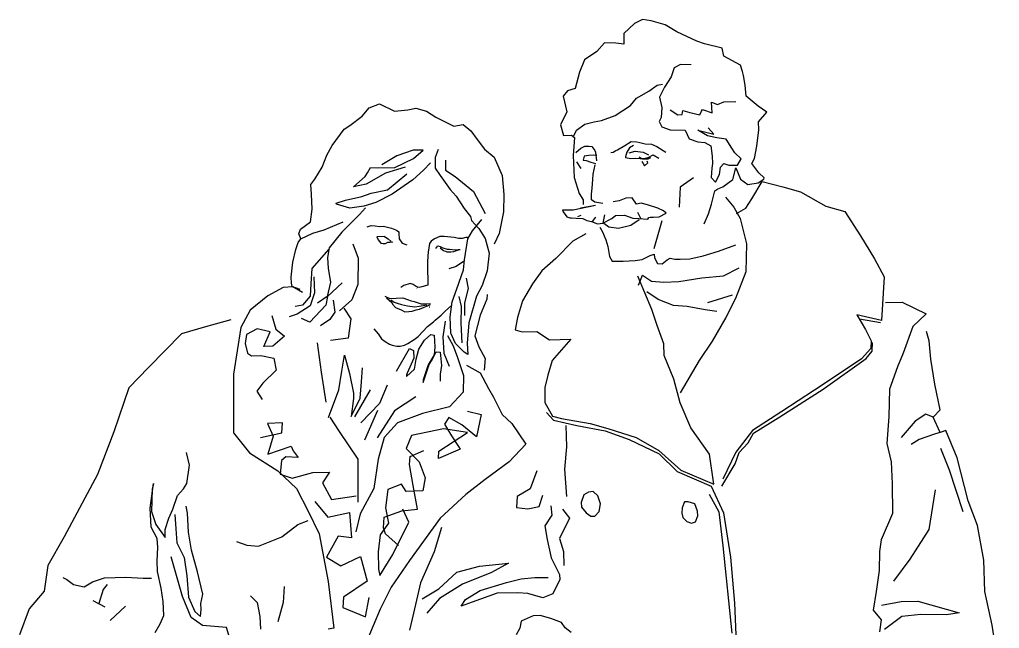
# Model space of a CAD drawing. Extents: x -0.54 to 0.51, y -0.03 to 1.8.
# Drawn here: x -0.543 to 0.502, y 1.148 to 1.797 of the extents above; entities that cross this region are included whole.
import ezdxf

# ---------------------------------------------------------------- set-up
doc = ezdxf.new("R2010")
doc.units = 0
doc.header["$MEASUREMENT"] = 0
doc.layers.get('0').update_dxf_attribs({"linetype": 'CONTINUOUS'})

msp = doc.modelspace()

# ---------------------------------------------------------------- linework, layer by layer
for p, q in [((0.1132, 1.7929), (0.1018, 1.7824)), ((0.1216, 1.7971), (0.1132, 1.7929)), ((0.1309, 1.7958), (0.1216, 1.7971)), ((0.146, 1.7916), (0.1309, 1.7958)), ((0.1582, 1.784), (0.146, 1.7916)), ((0.1018, 1.7824), (0.1019, 1.7708)), ((0.1798, 1.774), (0.1582, 1.784)), ((0.0813, 1.7722), (0.0731, 1.7631)), ((0.0932, 1.7721), (0.0813, 1.7722)), ((0.1019, 1.7708), (0.0932, 1.7721)), ((0.1878, 1.7714), (0.1798, 1.774)), ((0.2068, 1.7667), (0.1878, 1.7714)), ((0.2085, 1.7581), (0.2068, 1.7667)), ((0.0731, 1.7631), (0.0599, 1.7543)), ((0.2263, 1.7486), (0.2085, 1.7581)), ((0.0599, 1.7543), (0.0544, 1.7411)), ((0.1557, 1.7455), (0.1525, 1.7362)), ((0.1624, 1.7491), (0.1557, 1.7455)), ((0.1736, 1.7489), (0.1624, 1.7491)), ((0.2284, 1.7418), (0.2263, 1.7486)), ((0.0544, 1.7411), (0.0498, 1.7236)), ((0.1525, 1.7362), (0.1451, 1.7252)), ((0.2294, 1.7376), (0.2284, 1.7418)), ((0.2311, 1.7271), (0.2294, 1.7376)), ((0.1285, 1.7206), (0.1375, 1.7273)), ((0.1375, 1.7273), (0.143, 1.7283)), ((0.1451, 1.7252), (0.14, 1.7145)), ((0.2322, 1.7154), (0.2311, 1.7271)), ((0.0418, 1.7212), (0.0371, 1.7155)), ((0.0371, 1.7155), (0.0411, 1.6989)), ((0.0498, 1.7236), (0.0418, 1.7212)), ((0.1152, 1.7132), (0.1285, 1.7206)), ((0.14, 1.7145), (0.1425, 1.7035)), ((0.2452, 1.7049), (0.2322, 1.7154)), ((-0.1698, 1.7031), (-0.1586, 1.7074)), ((-0.1586, 1.7074), (-0.1429, 1.6995)), ((0.0927, 1.6948), (0.1089, 1.7055)), ((0.1089, 1.7055), (0.1152, 1.7132)), ((0.1425, 1.7035), (0.1418, 1.6928)), ((0.1954, 1.7092), (0.2017, 1.7065)), ((0.196, 1.6975), (0.1954, 1.7092)), ((0.2017, 1.7065), (0.2085, 1.7093)), ((0.2085, 1.7093), (0.2214, 1.7099)), ((0.2542, 1.6985), (0.2452, 1.7049)), ((-0.1904, 1.6842), (-0.1773, 1.694)), ((-0.1773, 1.694), (-0.1698, 1.7031)), ((-0.1429, 1.6995), (-0.1286, 1.7009)), ((-0.1286, 1.7009), (-0.12, 1.7026)), ((-0.12, 1.7026), (-0.1087, 1.6994)), ((-0.1087, 1.6994), (-0.0985, 1.6931)), ((-0.0985, 1.6931), (-0.0794, 1.6836)), ((0.0411, 1.6989), (0.0344, 1.6849)), ((0.0781, 1.6896), (0.0927, 1.6948)), ((0.1418, 1.6928), (0.1395, 1.6885)), ((0.1513, 1.7007), (0.1595, 1.6957)), ((0.1595, 1.6957), (0.1639, 1.6959)), ((0.1639, 1.6959), (0.1649, 1.7002)), ((0.1649, 1.7002), (0.1724, 1.6981)), ((0.1724, 1.6981), (0.183, 1.6956)), ((0.183, 1.6956), (0.1848, 1.6994)), ((0.1848, 1.6994), (0.1859, 1.7012)), ((0.1859, 1.7012), (0.196, 1.6975)), ((0.2455, 1.6882), (0.2542, 1.6985)), ((-0.1964, 1.6802), (-0.1904, 1.6842)), ((-0.0794, 1.6836), (-0.0696, 1.6853)), ((-0.0696, 1.6853), (-0.0613, 1.6783)), ((0.0344, 1.6849), (0.0375, 1.6734)), ((0.0513, 1.6791), (0.0604, 1.6857)), ((0.0604, 1.6857), (0.0702, 1.688)), ((0.0702, 1.688), (0.0781, 1.6896)), ((0.1395, 1.6885), (0.1423, 1.6829)), ((0.1423, 1.6829), (0.1511, 1.6797)), ((0.2459, 1.6795), (0.2455, 1.6882)), ((-0.2091, 1.6627), (-0.1964, 1.6802)), ((-0.0613, 1.6783), (-0.0547, 1.6693)), ((0.0375, 1.6734), (0.0461, 1.6738)), ((0.0461, 1.6738), (0.0493, 1.6713)), ((0.0486, 1.6733), (0.0513, 1.6791)), ((0.1511, 1.6797), (0.1672, 1.6793)), ((0.1672, 1.6793), (0.1714, 1.6701)), ((0.1808, 1.6792), (0.1978, 1.6751)), ((0.191, 1.673), (0.1808, 1.6792)), ((0.2011, 1.6711), (0.191, 1.673)), ((0.1978, 1.6751), (0.1918, 1.6817)), ((0.2436, 1.6621), (0.2459, 1.6795)), ((-0.2148, 1.6525), (-0.2091, 1.6627)), ((-0.0547, 1.6693), (-0.0467, 1.6591)), ((0.0493, 1.6713), (0.0478, 1.6522)), ((0.056, 1.66), (0.0603, 1.662)), ((0.0603, 1.662), (0.0646, 1.6622)), ((0.0646, 1.6622), (0.0678, 1.6618)), ((0.0678, 1.6618), (0.071, 1.6576)), ((0.0952, 1.6583), (0.1029, 1.6629)), ((0.1029, 1.6629), (0.1096, 1.667)), ((0.1123, 1.6629), (0.108, 1.6602)), ((0.1096, 1.667), (0.1158, 1.6667)), ((0.1158, 1.6667), (0.1189, 1.6662)), ((0.1189, 1.6662), (0.1246, 1.6647)), ((0.1246, 1.6647), (0.1313, 1.6643)), ((0.1313, 1.6643), (0.1371, 1.6616)), ((0.1371, 1.6616), (0.1466, 1.6559)), ((0.1714, 1.6701), (0.1807, 1.6668)), ((0.1807, 1.6668), (0.1882, 1.666)), ((0.1882, 1.666), (0.1946, 1.6626)), ((0.1946, 1.6626), (0.1959, 1.6515)), ((0.211, 1.6696), (0.2011, 1.6711)), ((0.2172, 1.66), (0.211, 1.6696)), ((0.2413, 1.6489), (0.2436, 1.6621)), ((-0.2198, 1.6399), (-0.2148, 1.6525)), ((-0.1404, 1.6518), (-0.1561, 1.6424)), ((-0.1227, 1.6577), (-0.1404, 1.6518)), ((-0.1123, 1.6577), (-0.1227, 1.6577)), ((-0.1223, 1.6491), (-0.1123, 1.6577)), ((-0.0962, 1.6585), (-0.0995, 1.6502)), ((-0.0467, 1.6591), (-0.0364, 1.6504)), ((0.0478, 1.6522), (0.0489, 1.6287)), ((0.0508, 1.6553), (0.056, 1.66)), ((0.0596, 1.6515), (0.0586, 1.6471)), ((0.0646, 1.6523), (0.0596, 1.6515)), ((0.0695, 1.6526), (0.0646, 1.6523)), ((0.0732, 1.6522), (0.0695, 1.6526)), ((0.071, 1.6576), (0.0718, 1.6559)), ((0.0718, 1.6559), (0.0728, 1.6465)), ((0.0879, 1.6554), (0.0904, 1.6556)), ((0.0904, 1.6556), (0.0933, 1.6575)), ((0.0933, 1.6575), (0.0952, 1.6583)), ((0.1052, 1.6556), (0.1036, 1.6506)), ((0.108, 1.6602), (0.1052, 1.6556)), ((0.1077, 1.6552), (0.1139, 1.6567)), ((0.1139, 1.6567), (0.1226, 1.6559)), ((0.1226, 1.6559), (0.1282, 1.653)), ((0.1278, 1.65), (0.1332, 1.6528)), ((0.1332, 1.6528), (0.139, 1.6493)), ((0.1959, 1.6515), (0.1963, 1.6436)), ((0.2204, 1.6552), (0.2172, 1.66)), ((0.2269, 1.6488), (0.2204, 1.6552)), ((-0.1423, 1.6394), (-0.1223, 1.6491)), ((-0.1042, 1.6445), (-0.1117, 1.6367)), ((-0.0995, 1.6502), (-0.0994, 1.6385)), ((-0.0882, 1.6471), (-0.0882, 1.6366)), ((-0.0364, 1.6504), (-0.0279, 1.631)), ((0.0513, 1.6454), (0.0559, 1.6382)), ((0.0586, 1.6471), (0.0617, 1.6467)), ((0.0617, 1.6467), (0.0667, 1.645)), ((0.0667, 1.645), (0.0717, 1.6435)), ((0.0693, 1.6322), (0.0713, 1.6422)), ((0.1036, 1.6506), (0.1036, 1.65)), ((0.1036, 1.65), (0.1093, 1.6491)), ((0.1093, 1.6491), (0.1142, 1.6493)), ((0.1142, 1.6493), (0.1192, 1.6489)), ((0.1179, 1.6508), (0.1217, 1.6485)), ((0.1192, 1.6489), (0.1229, 1.6491)), ((0.1211, 1.646), (0.1238, 1.6411)), ((0.1217, 1.6485), (0.1279, 1.6488)), ((0.1229, 1.6491), (0.1278, 1.65)), ((0.1238, 1.6411), (0.1274, 1.6443)), ((0.1274, 1.6443), (0.1268, 1.6463)), ((0.1279, 1.6488), (0.1308, 1.6502)), ((0.1963, 1.6436), (0.1958, 1.6386)), ((0.2051, 1.6396), (0.2086, 1.6435)), ((0.2086, 1.6435), (0.2137, 1.642)), ((0.2137, 1.642), (0.2231, 1.6417)), ((0.2231, 1.6417), (0.2269, 1.6488)), ((0.2383, 1.6438), (0.2413, 1.6489)), ((0.2458, 1.6337), (0.2383, 1.6438)), ((-0.2278, 1.6271), (-0.2198, 1.6399)), ((-0.174, 1.6298), (-0.1717, 1.6336)), ((-0.1524, 1.6334), (-0.1731, 1.6217)), ((-0.1717, 1.6336), (-0.1683, 1.6393)), ((-0.1683, 1.6393), (-0.1609, 1.6391)), ((-0.1609, 1.6391), (-0.1423, 1.6394)), ((-0.1312, 1.6399), (-0.1524, 1.6334)), ((-0.1503, 1.6154), (-0.1296, 1.6326)), ((-0.1117, 1.6367), (-0.1231, 1.6262)), ((-0.0994, 1.6385), (-0.0941, 1.6307)), ((-0.0941, 1.6307), (-0.0834, 1.6158)), ((-0.0882, 1.6366), (-0.0779, 1.6297)), ((-0.0279, 1.631), (-0.0262, 1.6106)), ((0.0689, 1.6265), (0.0693, 1.6322)), ((0.1958, 1.6386), (0.1951, 1.6287)), ((0.1997, 1.6239), (0.2037, 1.6321)), ((0.2037, 1.6321), (0.2051, 1.6396)), ((0.2182, 1.6266), (0.2212, 1.6392)), ((0.2212, 1.6392), (0.2263, 1.627)), ((0.2515, 1.6283), (0.2458, 1.6337)), ((-0.2318, 1.6212), (-0.2278, 1.6271)), ((-0.2312, 1.6108), (-0.2318, 1.6212)), ((-0.1865, 1.6186), (-0.174, 1.6298)), ((-0.1731, 1.6217), (-0.1865, 1.6186)), ((-0.1231, 1.6262), (-0.1451, 1.6108)), ((-0.0779, 1.6297), (-0.0586, 1.6139)), ((0.0489, 1.6287), (0.0542, 1.6116)), ((0.0681, 1.6173), (0.0689, 1.6265)), ((0.176, 1.6282), (0.1621, 1.6183)), ((0.1951, 1.6287), (0.1997, 1.6239)), ((0.2074, 1.6187), (0.2182, 1.6266)), ((0.2263, 1.627), (0.234, 1.6212)), ((0.234, 1.6212), (0.2451, 1.623)), ((0.2385, 1.6061), (0.2492, 1.6245)), ((0.2451, 1.623), (0.251, 1.6271)), ((0.2492, 1.6245), (0.2713, 1.6189)), ((0.251, 1.6271), (0.2515, 1.6283)), ((-0.2304, 1.5948), (-0.2312, 1.6108)), ((-0.1774, 1.6086), (-0.1676, 1.6121)), ((-0.1676, 1.6121), (-0.1503, 1.6154)), ((-0.1451, 1.6108), (-0.1627, 1.6019)), ((-0.0834, 1.6158), (-0.0769, 1.6087)), ((-0.0586, 1.6139), (-0.0462, 1.5905)), ((-0.0262, 1.6106), (-0.0265, 1.592)), ((0.0542, 1.6116), (0.0583, 1.6049)), ((0.0672, 1.611), (0.0681, 1.6173)), ((0.0674, 1.6073), (0.0672, 1.611)), ((0.1621, 1.6183), (0.1607, 1.5972)), ((0.1953, 1.6002), (0.1979, 1.6102)), ((0.1979, 1.6102), (0.199, 1.6145)), ((0.199, 1.6145), (0.202, 1.6166)), ((0.202, 1.6166), (0.2074, 1.6187)), ((0.2713, 1.6189), (0.2901, 1.6136)), ((0.2901, 1.6136), (0.3174, 1.5982)), ((-0.2048, 1.6015), (-0.195, 1.6045)), ((-0.2047, 1.6003), (-0.2048, 1.6015)), ((-0.1903, 1.5961), (-0.2047, 1.6003)), ((-0.195, 1.6045), (-0.1774, 1.6086)), ((-0.1627, 1.6019), (-0.1756, 1.5981)), ((-0.0769, 1.6087), (-0.0683, 1.5955)), ((0.0715, 1.5989), (0.0477, 1.594)), ((0.0715, 1.5989), (0.0555, 1.5961)), ((0.0583, 1.6049), (0.0585, 1.6)), ((0.0675, 1.6049), (0.0674, 1.6073)), ((0.0708, 1.6026), (0.0675, 1.6049)), ((0.0795, 1.6011), (0.0708, 1.6026)), ((0.0967, 1.6039), (0.0906, 1.6028)), ((0.104, 1.6067), (0.0967, 1.6039)), ((0.1107, 1.6071), (0.104, 1.6067)), ((0.1155, 1.6004), (0.1107, 1.6071)), ((0.1204, 1.6013), (0.1155, 1.6004)), ((0.1272, 1.5997), (0.1204, 1.6013)), ((0.138, 1.596), (0.1272, 1.5997)), ((0.1921, 1.5901), (0.1953, 1.6002)), ((0.2104, 1.6077), (0.2191, 1.597)), ((0.2321, 1.5959), (0.2385, 1.6061)), ((-0.2322, 1.5816), (-0.2304, 1.5948)), ((-0.1801, 1.5892), (-0.199, 1.5703)), ((-0.1756, 1.5981), (-0.1903, 1.5961)), ((-0.1736, 1.5964), (-0.1801, 1.5892)), ((-0.0683, 1.5955), (-0.0616, 1.5872)), ((-0.0265, 1.592), (-0.031, 1.5689)), ((0.0477, 1.594), (0.0365, 1.5939)), ((0.0365, 1.5939), (0.0372, 1.5922)), ((0.0372, 1.5922), (0.0412, 1.5867)), ((0.0814, 1.5888), (0.0794, 1.58)), ((0.0931, 1.5881), (0.1024, 1.5886)), ((0.1024, 1.5886), (0.1113, 1.5853)), ((0.1164, 1.5918), (0.12, 1.5845)), ((0.1443, 1.5932), (0.138, 1.596)), ((0.1397, 1.5868), (0.1469, 1.5908)), ((0.1469, 1.5908), (0.1443, 1.5932)), ((0.1876, 1.5793), (0.1921, 1.5901)), ((0.2191, 1.597), (0.2259, 1.5849)), ((0.2219, 1.5904), (0.2321, 1.5959)), ((0.3174, 1.5982), (0.3375, 1.5925)), ((0.3375, 1.5925), (0.3544, 1.5667)), ((-0.243, 1.5736), (-0.2322, 1.5816)), ((-0.2177, 1.5731), (-0.1976, 1.5816)), ((-0.0616, 1.5872), (-0.0607, 1.5828)), ((-0.0607, 1.5828), (-0.0529, 1.5745)), ((-0.0596, 1.5717), (-0.0496, 1.5841)), ((0.0412, 1.5867), (0.0444, 1.5857)), ((0.0444, 1.5857), (0.0462, 1.5857)), ((0.0462, 1.5857), (0.0511, 1.5855)), ((0.0511, 1.5855), (0.058, 1.5851)), ((0.0559, 1.5882), (0.0523, 1.5868)), ((0.058, 1.5851), (0.0624, 1.5829)), ((0.0624, 1.5829), (0.0674, 1.5819)), ((0.0674, 1.5819), (0.0737, 1.5792)), ((0.0716, 1.5865), (0.0681, 1.5819)), ((0.0737, 1.5792), (0.0794, 1.58)), ((0.0794, 1.58), (0.089, 1.5849)), ((0.0806, 1.5801), (0.0857, 1.5761)), ((0.089, 1.5849), (0.0931, 1.5881)), ((0.1092, 1.5778), (0.1181, 1.5839)), ((0.1113, 1.5853), (0.118, 1.5851)), ((0.118, 1.5851), (0.1274, 1.5844)), ((0.1274, 1.5844), (0.1286, 1.5862)), ((0.1286, 1.5862), (0.1298, 1.5863)), ((0.1298, 1.5863), (0.1335, 1.5864)), ((0.1335, 1.5864), (0.1397, 1.5868)), ((0.1424, 1.5826), (0.134, 1.5525)), ((0.2259, 1.5849), (0.2328, 1.558)), ((-0.2447, 1.5686), (-0.243, 1.5736)), ((-0.2424, 1.5625), (-0.2447, 1.5686)), ((-0.2425, 1.5632), (-0.2299, 1.5693)), ((-0.2299, 1.5693), (-0.2177, 1.5731)), ((-0.199, 1.5703), (-0.2123, 1.5536)), ((-0.172, 1.576), (-0.1676, 1.5774)), ((-0.1676, 1.5774), (-0.1634, 1.5771)), ((-0.1634, 1.5771), (-0.1589, 1.5766)), ((-0.1589, 1.5766), (-0.1545, 1.5768)), ((-0.1545, 1.5768), (-0.1502, 1.5758)), ((-0.1502, 1.5758), (-0.1458, 1.5748)), ((-0.1458, 1.5748), (-0.1407, 1.5726)), ((-0.1407, 1.5726), (-0.1381, 1.5709)), ((-0.1381, 1.5709), (-0.138, 1.569)), ((-0.138, 1.569), (-0.1378, 1.5635)), ((-0.0647, 1.5635), (-0.0596, 1.5717)), ((-0.0529, 1.5745), (-0.0461, 1.5637)), ((-0.031, 1.5689), (-0.0366, 1.5575)), ((0.0614, 1.5686), (0.0474, 1.561)), ((0.0764, 1.5756), (0.0791, 1.5708)), ((0.0791, 1.5708), (0.0827, 1.5623)), ((0.0857, 1.5761), (0.0962, 1.5747)), ((0.0962, 1.5747), (0.1092, 1.5778)), ((-0.2481, 1.5518), (-0.2454, 1.5593)), ((-0.2454, 1.5593), (-0.2425, 1.5632)), ((-0.1872, 1.5579), (-0.1815, 1.5428)), ((-0.1534, 1.5658), (-0.1616, 1.5653)), ((-0.1616, 1.5653), (-0.16, 1.5624)), ((-0.1616, 1.5653), (-0.1616, 1.5653)), ((-0.16, 1.5624), (-0.1587, 1.5605)), ((-0.1587, 1.5605), (-0.1573, 1.5588)), ((-0.1573, 1.5588), (-0.1548, 1.5583)), ((-0.1548, 1.5583), (-0.1524, 1.5584)), ((-0.1534, 1.5658), (-0.1496, 1.5635)), ((-0.1524, 1.5584), (-0.1499, 1.5597)), ((-0.1499, 1.5597), (-0.1475, 1.5599)), ((-0.1496, 1.5635), (-0.1463, 1.5606)), ((-0.1475, 1.5599), (-0.1445, 1.56)), ((-0.1378, 1.5635), (-0.1345, 1.5587)), ((-0.1345, 1.5587), (-0.1295, 1.5571)), ((-0.1053, 1.5583), (-0.1068, 1.549)), ((-0.1037, 1.5608), (-0.1053, 1.5583)), ((-0.1001, 1.5635), (-0.1037, 1.5608)), ((-0.0945, 1.5657), (-0.1001, 1.5635)), ((-0.0896, 1.566), (-0.0945, 1.5657)), ((-0.0791, 1.5646), (-0.0896, 1.566)), ((-0.0741, 1.5636), (-0.0791, 1.5646)), ((-0.0704, 1.5638), (-0.0741, 1.5636)), ((-0.0667, 1.5647), (-0.0704, 1.5638)), ((-0.068, 1.5411), (-0.0647, 1.5635)), ((-0.0648, 1.5647), (-0.0667, 1.5647)), ((-0.0461, 1.5637), (-0.0416, 1.5479)), ((0.0474, 1.561), (0.0293, 1.5423)), ((0.0827, 1.5623), (0.0849, 1.555)), ((0.2328, 1.558), (0.2318, 1.5283)), ((0.3544, 1.5667), (0.3693, 1.5421)), ((-0.2511, 1.5385), (-0.2481, 1.5518)), ((-0.2129, 1.5523), (-0.231, 1.5316)), ((-0.2123, 1.5536), (-0.2142, 1.5436)), ((-0.1068, 1.549), (-0.1071, 1.5453)), ((-0.0988, 1.5531), (-0.0965, 1.5557)), ((-0.0965, 1.5557), (-0.0941, 1.5552)), ((-0.0941, 1.5552), (-0.0913, 1.5539)), ((-0.092, 1.5515), (-0.094, 1.5535)), ((-0.0906, 1.5506), (-0.092, 1.5515)), ((-0.0913, 1.5539), (-0.0867, 1.5524)), ((-0.088, 1.5497), (-0.0906, 1.5506)), ((-0.0865, 1.5491), (-0.088, 1.5497)), ((-0.0867, 1.5524), (-0.0839, 1.5524)), ((-0.0826, 1.5491), (-0.0865, 1.5491)), ((-0.0839, 1.5524), (-0.078, 1.5517)), ((-0.0799, 1.5495), (-0.0826, 1.5491)), ((-0.0782, 1.5502), (-0.0799, 1.5495)), ((-0.0768, 1.5504), (-0.0782, 1.5502)), ((-0.078, 1.5517), (-0.0747, 1.5519)), ((-0.0747, 1.5512), (-0.0768, 1.5504)), ((-0.0747, 1.5519), (-0.0728, 1.552)), ((-0.0416, 1.5479), (-0.0439, 1.5292)), ((0.0849, 1.555), (0.0866, 1.5445)), ((0.1299, 1.5454), (0.1343, 1.5469)), ((0.1343, 1.5469), (0.1345, 1.5432)), ((0.1864, 1.5452), (0.2029, 1.5503)), ((0.2029, 1.5503), (0.2212, 1.5569)), ((-0.2528, 1.5223), (-0.2511, 1.5385)), ((-0.2142, 1.5436), (-0.2136, 1.5318)), ((-0.1815, 1.5428), (-0.1818, 1.5148)), ((-0.1075, 1.5384), (-0.1077, 1.5329)), ((-0.1071, 1.5453), (-0.1075, 1.5384)), ((-0.0691, 1.5391), (-0.0768, 1.5337)), ((-0.0692, 1.5304), (-0.068, 1.5411)), ((0.0293, 1.5423), (0.0143, 1.5291)), ((0.0866, 1.5445), (0.0894, 1.5396)), ((0.0894, 1.5396), (0.1012, 1.5397)), ((0.1012, 1.5397), (0.1141, 1.5404)), ((0.1141, 1.5404), (0.1215, 1.5413)), ((0.1215, 1.5413), (0.1299, 1.5454)), ((0.1345, 1.5432), (0.1378, 1.5371)), ((0.1378, 1.5371), (0.1427, 1.5368)), ((0.1427, 1.5368), (0.1482, 1.5408)), ((0.1482, 1.5408), (0.1511, 1.5428)), ((0.1511, 1.5428), (0.1561, 1.5418)), ((0.1561, 1.5418), (0.1618, 1.5415)), ((0.1618, 1.5415), (0.1722, 1.5421)), ((0.1722, 1.5421), (0.1864, 1.5452)), ((0.3693, 1.5421), (0.3794, 1.5228)), ((-0.231, 1.5316), (-0.2321, 1.5154)), ((-0.2136, 1.5318), (-0.2111, 1.517)), ((-0.1077, 1.5329), (-0.1075, 1.5284)), ((-0.1075, 1.5284), (-0.1071, 1.521)), ((-0.0768, 1.5337), (-0.0848, 1.5315)), ((-0.0763, 1.5102), (-0.0692, 1.5304)), ((-0.0439, 1.5292), (-0.0493, 1.5135)), ((0.0143, 1.5291), (0.0046, 1.5155)), ((0.208, 1.524), (0.2249, 1.5323)), ((0.2318, 1.5283), (0.2208, 1.4999)), ((-0.2525, 1.5162), (-0.2528, 1.5223)), ((-0.2518, 1.5125), (-0.2525, 1.5162)), ((-0.2321, 1.5154), (-0.2327, 1.5023)), ((-0.2288, 1.523), (-0.2279, 1.5057)), ((-0.2111, 1.517), (-0.2146, 1.502)), ((-0.1987, 1.5164), (-0.2141, 1.502)), ((-0.1261, 1.5158), (-0.1328, 1.5136)), ((-0.1229, 1.5148), (-0.1261, 1.5158)), ((-0.1071, 1.5205), (-0.1073, 1.5139)), ((-0.1071, 1.521), (-0.1071, 1.5205)), ((-0.0663, 1.5213), (-0.064, 1.5103)), ((0.0046, 1.5155), (-0.0063, 1.4971)), ((0.1316, 1.488), (0.1169, 1.5237)), ((0.1174, 1.5138), (0.1218, 1.5246)), ((0.1218, 1.5246), (0.1313, 1.5182)), ((0.1313, 1.5182), (0.1444, 1.5171)), ((0.1444, 1.5171), (0.1605, 1.5179)), ((0.1605, 1.5179), (0.1851, 1.5217)), ((0.1851, 1.5217), (0.208, 1.524)), ((0.3794, 1.5228), (0.3768, 1.4762)), ((-0.2616, 1.5115), (-0.2778, 1.5025)), ((-0.251, 1.512), (-0.2616, 1.5115)), ((-0.2408, 1.5063), (-0.2518, 1.5125)), ((-0.2434, 1.5092), (-0.251, 1.512)), ((-0.2279, 1.5057), (-0.2327, 1.4919)), ((-0.1818, 1.5148), (-0.1884, 1.4984)), ((-0.1328, 1.5136), (-0.1358, 1.5116)), ((-0.1198, 1.5124), (-0.1229, 1.5148)), ((-0.118, 1.5117), (-0.1198, 1.5124)), ((-0.1184, 1.5106), (-0.119, 1.5112)), ((-0.1163, 1.5116), (-0.118, 1.5117)), ((-0.1136, 1.512), (-0.1163, 1.5116)), ((-0.1073, 1.5139), (-0.1136, 1.512)), ((-0.0811, 1.4963), (-0.0763, 1.5102)), ((-0.064, 1.5103), (-0.0681, 1.4952)), ((-0.0493, 1.5135), (-0.0554, 1.5021)), ((0.1385, 1.4988), (0.1264, 1.5068)), ((-0.2778, 1.5025), (-0.2968, 1.4874)), ((-0.2327, 1.5023), (-0.2408, 1.4927)), ((-0.2146, 1.502), (-0.2248, 1.4947)), ((-0.2141, 1.502), (-0.2161, 1.4927)), ((-0.2082, 1.4981), (-0.2063, 1.4851)), ((-0.1884, 1.4984), (-0.2014, 1.4866)), ((-0.153, 1.5022), (-0.1523, 1.5017)), ((-0.1523, 1.5017), (-0.1476, 1.4998)), ((-0.1514, 1.5004), (-0.1455, 1.4956)), ((-0.1476, 1.4998), (-0.141, 1.5002)), ((-0.1467, 1.4982), (-0.1431, 1.4958)), ((-0.1455, 1.4956), (-0.1448, 1.4938)), ((-0.1431, 1.4958), (-0.1399, 1.4946)), ((-0.141, 1.5002), (-0.134, 1.5003)), ((-0.1399, 1.4946), (-0.1353, 1.4935)), ((-0.134, 1.5003), (-0.129, 1.4985)), ((-0.129, 1.4985), (-0.125, 1.4974)), ((-0.125, 1.4974), (-0.1216, 1.4965)), ((-0.1216, 1.4965), (-0.1143, 1.4942)), ((-0.1097, 1.494), (-0.1045, 1.4945)), ((-0.0835, 1.4801), (-0.0811, 1.4963)), ((-0.074, 1.5017), (-0.0717, 1.4913)), ((-0.0681, 1.4952), (-0.068, 1.4816)), ((-0.0554, 1.5021), (-0.0633, 1.4737)), ((-0.0441, 1.4989), (-0.0514, 1.4818)), ((-0.0438, 1.5039), (-0.0441, 1.4989)), ((-0.0063, 1.4971), (-0.0116, 1.4795)), ((0.1549, 1.4922), (0.1385, 1.4988)), ((0.1914, 1.4953), (0.2177, 1.5035)), ((0.2208, 1.4999), (0.2107, 1.4796)), ((0.3808, 1.4956), (0.3988, 1.4958)), ((0.3988, 1.4958), (0.4242, 1.4835)), ((-0.2968, 1.4874), (-0.3065, 1.4689)), ((-0.2408, 1.4927), (-0.2487, 1.4911)), ((-0.2327, 1.4919), (-0.2465, 1.483)), ((-0.2161, 1.4927), (-0.233, 1.4745)), ((-0.2063, 1.4851), (-0.2116, 1.4774)), ((-0.1966, 1.4893), (-0.1893, 1.478)), ((-0.1448, 1.4938), (-0.1415, 1.4903)), ((-0.1415, 1.4903), (-0.1357, 1.4877)), ((-0.1357, 1.4877), (-0.1316, 1.4854)), ((-0.1353, 1.4935), (-0.1287, 1.4919)), ((-0.1316, 1.4854), (-0.1273, 1.4857)), ((-0.1287, 1.4919), (-0.1212, 1.4908)), ((-0.1273, 1.4857), (-0.1239, 1.4862)), ((-0.1239, 1.4862), (-0.1198, 1.4877)), ((-0.1212, 1.4908), (-0.1165, 1.4917)), ((-0.1198, 1.4877), (-0.1161, 1.4884)), ((-0.1165, 1.4917), (-0.1084, 1.4928)), ((-0.1161, 1.4884), (-0.1045, 1.4933)), ((-0.1143, 1.4942), (-0.1097, 1.494)), ((-0.1056, 1.4909), (-0.1051, 1.4909)), ((-0.0928, 1.4821), (-0.0887, 1.4861)), ((-0.0887, 1.4861), (-0.0816, 1.4926)), ((-0.0717, 1.4913), (-0.072, 1.4733)), ((0.1374, 1.471), (0.1316, 1.488)), ((0.1693, 1.4911), (0.1549, 1.4922)), ((0.1886, 1.4877), (0.1693, 1.4911)), ((0.201, 1.4858), (0.1886, 1.4877)), ((-0.3174, 1.477), (-0.3442, 1.4694)), ((-0.2737, 1.4817), (-0.2693, 1.467)), ((-0.2465, 1.483), (-0.2551, 1.4801)), ((-0.233, 1.4745), (-0.2419, 1.4783)), ((-0.2116, 1.4774), (-0.2217, 1.4707)), ((-0.1893, 1.478), (-0.192, 1.4573)), ((-0.1077, 1.4697), (-0.1011, 1.475)), ((-0.1011, 1.475), (-0.0994, 1.4768)), ((-0.0994, 1.4768), (-0.0928, 1.4821)), ((-0.0887, 1.4756), (-0.0911, 1.4587)), ((-0.0826, 1.4628), (-0.0835, 1.4801)), ((-0.0633, 1.4737), (-0.0653, 1.452)), ((-0.0514, 1.4818), (-0.057, 1.4599)), ((-0.0116, 1.4795), (-0.014, 1.4663)), ((0.2107, 1.4796), (0.1959, 1.4541)), ((0.3505, 1.4823), (0.3595, 1.4666)), ((0.3768, 1.4762), (0.3505, 1.4823)), ((0.3532, 1.4781), (0.3757, 1.4743)), ((0.4242, 1.4835), (0.4101, 1.4699)), ((-0.3442, 1.4694), (-0.3698, 1.4619)), ((-0.3065, 1.4689), (-0.3144, 1.4189)), ((-0.2891, 1.4673), (-0.3005, 1.4612)), ((-0.2753, 1.4642), (-0.2891, 1.4673)), ((-0.282, 1.4485), (-0.2753, 1.4642)), ((-0.2693, 1.467), (-0.2602, 1.4595)), ((-0.1646, 1.4674), (-0.16, 1.4621)), ((-0.1176, 1.4593), (-0.1124, 1.4645)), ((-0.1124, 1.4645), (-0.1077, 1.4697)), ((-0.072, 1.4733), (-0.0709, 1.4523)), ((-0.014, 1.4663), (-0.0064, 1.4642)), ((-0.0064, 1.4642), (0.0089, 1.4645)), ((0.0089, 1.4645), (0.0225, 1.4558)), ((0.1446, 1.4515), (0.1374, 1.471)), ((0.3595, 1.4666), (0.3655, 1.4545)), ((0.4101, 1.4699), (0.3996, 1.4414)), ((0.4275, 1.4547), (0.4245, 1.4644)), ((-0.3698, 1.4619), (-0.4052, 1.4262)), ((-0.3005, 1.4612), (-0.3019, 1.4518)), ((-0.2602, 1.4595), (-0.2726, 1.449)), ((-0.2252, 1.4526), (-0.2211, 1.4212)), ((-0.192, 1.4573), (-0.211, 1.4551)), ((-0.16, 1.4621), (-0.1567, 1.4568)), ((-0.1567, 1.4568), (-0.1527, 1.4538)), ((-0.1527, 1.4538), (-0.1482, 1.4509)), ((-0.1286, 1.4518), (-0.1219, 1.4559)), ((-0.1219, 1.4559), (-0.1176, 1.4593)), ((-0.1169, 1.4457), (-0.1107, 1.4552)), ((-0.1107, 1.4552), (-0.1041, 1.4612)), ((-0.1041, 1.4612), (-0.1004, 1.4607)), ((-0.1004, 1.4607), (-0.0997, 1.4478)), ((-0.0911, 1.4587), (-0.0902, 1.4414)), ((-0.0862, 1.4602), (-0.08, 1.4494)), ((-0.0776, 1.4519), (-0.0826, 1.4628)), ((-0.057, 1.4599), (-0.0527, 1.4483)), ((0.0225, 1.4558), (0.0453, 1.4564)), ((0.0453, 1.4564), (0.0377, 1.4479)), ((0.1959, 1.4541), (0.1821, 1.4336)), ((0.3655, 1.4545), (0.3654, 1.4466)), ((0.3668, 1.4435), (0.3669, 1.4528)), ((0.4292, 1.4349), (0.4275, 1.4547)), ((-0.3019, 1.4518), (-0.2995, 1.4414)), ((-0.2726, 1.449), (-0.282, 1.4485)), ((-0.1482, 1.4509), (-0.1451, 1.4498)), ((-0.1451, 1.4498), (-0.1404, 1.4489)), ((-0.1405, 1.4222), (-0.1269, 1.4464)), ((-0.1404, 1.4489), (-0.1367, 1.449)), ((-0.1367, 1.449), (-0.1322, 1.4501)), ((-0.1322, 1.4501), (-0.1286, 1.4518)), ((-0.1269, 1.4464), (-0.1225, 1.4442)), ((-0.1225, 1.4442), (-0.1221, 1.4361)), ((-0.1196, 1.435), (-0.1169, 1.4457)), ((-0.1034, 1.4333), (-0.0982, 1.4429)), ((-0.0997, 1.4478), (-0.1005, 1.4396)), ((-0.0982, 1.4429), (-0.094, 1.4425)), ((-0.094, 1.4425), (-0.0925, 1.4284)), ((-0.08, 1.4494), (-0.0756, 1.4367)), ((-0.0685, 1.4425), (-0.0776, 1.4519)), ((-0.0647, 1.4402), (-0.0685, 1.4425)), ((-0.0653, 1.452), (-0.0647, 1.4402)), ((-0.0527, 1.4483), (-0.0459, 1.4357)), ((0.0377, 1.4479), (0.0254, 1.4336)), ((0.1447, 1.4391), (0.1446, 1.4515)), ((0.3654, 1.4466), (0.3554, 1.4354)), ((0.3603, 1.4357), (0.3668, 1.4435)), ((-0.2995, 1.4414), (-0.2951, 1.4385)), ((-0.2951, 1.4385), (-0.2852, 1.439)), ((-0.2852, 1.439), (-0.2714, 1.436)), ((-0.2714, 1.436), (-0.2688, 1.4232)), ((-0.1989, 1.4223), (-0.196, 1.4392)), ((-0.196, 1.4392), (-0.1906, 1.4197)), ((-0.1221, 1.4361), (-0.1293, 1.4203)), ((-0.1215, 1.4244), (-0.1196, 1.435)), ((-0.1005, 1.4396), (-0.1069, 1.4289)), ((-0.1057, 1.4295), (-0.1034, 1.4333)), ((-0.0902, 1.4414), (-0.0845, 1.4275)), ((-0.0756, 1.4367), (-0.0692, 1.4177)), ((-0.0459, 1.4357), (-0.0472, 1.4232)), ((0.0254, 1.4336), (0.0207, 1.418)), ((0.1552, 1.4136), (0.1447, 1.4391)), ((0.1821, 1.4336), (0.1621, 1.3991)), ((0.3144, 1.4031), (0.3603, 1.4357)), ((0.3554, 1.4354), (0.3314, 1.4194)), ((0.3996, 1.4414), (0.3937, 1.4269)), ((0.4335, 1.4084), (0.4292, 1.4349)), ((-0.4052, 1.4262), (-0.4259, 1.4046)), ((-0.2688, 1.4232), (-0.283, 1.4094)), ((-0.2211, 1.4212), (-0.2158, 1.3892)), ((-0.2021, 1.4023), (-0.1989, 1.4223)), ((-0.1778, 1.411), (-0.1768, 1.4259)), ((-0.1298, 1.4166), (-0.1215, 1.4244)), ((-0.1069, 1.4289), (-0.1123, 1.413)), ((-0.1121, 1.41), (-0.1057, 1.4295)), ((-0.0925, 1.4284), (-0.094, 1.4189)), ((-0.066, 1.4285), (-0.0513, 1.4206)), ((0.3937, 1.4269), (0.385, 1.403)), ((-0.3144, 1.4189), (-0.3146, 1.3837)), ((-0.1906, 1.4197), (-0.1866, 1.3989)), ((-0.1794, 1.3936), (-0.1778, 1.411)), ((-0.1293, 1.4203), (-0.1299, 1.4183)), ((-0.1299, 1.4183), (-0.1298, 1.4166)), ((-0.1123, 1.413), (-0.1121, 1.41)), ((-0.094, 1.4189), (-0.0942, 1.4115)), ((-0.0692, 1.4177), (-0.0695, 1.3998)), ((-0.0513, 1.4206), (-0.0425, 1.4037)), ((0.0207, 1.418), (0.0176, 1.4048)), ((0.1621, 1.3885), (0.1552, 1.4136)), ((0.3314, 1.4194), (0.3051, 1.4019)), ((-0.4259, 1.4046), (-0.442, 1.3575)), ((-0.283, 1.4094), (-0.2895, 1.4011)), ((-0.2895, 1.4011), (-0.284, 1.392)), ((-0.213, 1.3728), (-0.2021, 1.4023)), ((-0.1687, 1.4022), (-0.1853, 1.3734)), ((-0.1504, 1.4074), (-0.1588, 1.3879)), ((-0.0425, 1.4037), (-0.0371, 1.3946)), ((0.0176, 1.4048), (0.0177, 1.3887)), ((0.2681, 1.3735), (0.3144, 1.4031)), ((0.3051, 1.4019), (0.2703, 1.3791)), ((0.385, 1.403), (0.3845, 1.3738)), ((0.4393, 1.381), (0.4335, 1.4084)), ((-0.189, 1.374), (-0.1794, 1.3936)), ((-0.1863, 1.3932), (-0.189, 1.374)), ((-0.1866, 1.3989), (-0.1863, 1.3932)), ((-0.12, 1.3948), (-0.1428, 1.38)), ((-0.0695, 1.3998), (-0.0841, 1.3842)), ((-0.0371, 1.3946), (-0.028, 1.3759)), ((-0.3146, 1.3837), (-0.3144, 1.3565)), ((-0.1588, 1.3879), (-0.1788, 1.3671)), ((-0.1609, 1.3803), (-0.1747, 1.3487)), ((-0.1428, 1.38), (-0.1612, 1.3511)), ((-0.0841, 1.3842), (-0.1129, 1.3771)), ((-0.0648, 1.3795), (-0.0503, 1.376)), ((0.0177, 1.3887), (0.0259, 1.3742)), ((0.1733, 1.3619), (0.1621, 1.3885)), ((0.4316, 1.3731), (0.4393, 1.381)), ((-0.2118, 1.3733), (-0.2018, 1.3578)), ((-0.1129, 1.3771), (-0.1397, 1.3671)), ((-0.0848, 1.373), (-0.0894, 1.3659)), ((-0.0708, 1.3651), (-0.0848, 1.373)), ((-0.0503, 1.376), (-0.0553, 1.3522)), ((-0.028, 1.3759), (-0.0176, 1.3665)), ((0.0195, 1.3783), (0.0268, 1.37)), ((0.0259, 1.3742), (0.0354, 1.3717)), ((0.0268, 1.37), (0.0519, 1.3644)), ((0.0354, 1.3717), (0.0659, 1.3663)), ((0.2703, 1.3791), (0.2391, 1.359)), ((0.24, 1.356), (0.2681, 1.3735)), ((0.3845, 1.3738), (0.3822, 1.3452)), ((0.4127, 1.369), (0.3975, 1.3516)), ((0.424, 1.3765), (0.4127, 1.369)), ((0.4316, 1.3731), (0.424, 1.3765)), ((0.4393, 1.3567), (0.4316, 1.3731)), ((-0.2623, 1.3671), (-0.2783, 1.3663)), ((-0.2783, 1.3663), (-0.2722, 1.353)), ((-0.263, 1.3566), (-0.2623, 1.3671)), ((-0.1397, 1.3671), (-0.1538, 1.3515)), ((-0.0904, 1.3609), (-0.1247, 1.3537)), ((-0.0649, 1.3567), (-0.0904, 1.3609)), ((-0.0894, 1.3659), (-0.082, 1.3534)), ((-0.0553, 1.3522), (-0.0708, 1.3651)), ((-0.0176, 1.3665), (-0.0028, 1.3443)), ((0.04, 1.3645), (0.0406, 1.3415)), ((0.0519, 1.3644), (0.0819, 1.3585)), ((0.0659, 1.3663), (0.0848, 1.3611)), ((0.0819, 1.3585), (0.1076, 1.3493)), ((0.0848, 1.3611), (0.115, 1.3515)), ((0.1933, 1.3339), (0.1733, 1.3619)), ((0.2391, 1.359), (0.2212, 1.3358)), ((0.4454, 1.359), (0.4393, 1.3567)), ((0.4573, 1.3297), (0.4454, 1.359)), ((-0.442, 1.3575), (-0.4596, 1.312)), ((-0.3144, 1.3565), (-0.2973, 1.3351)), ((-0.2857, 1.3517), (-0.263, 1.3566)), ((-0.2722, 1.353), (-0.2779, 1.3336)), ((-0.2018, 1.3578), (-0.1818, 1.3285)), ((-0.1538, 1.3515), (-0.16, 1.3284)), ((-0.1247, 1.3537), (-0.1302, 1.3398)), ((-0.0954, 1.3371), (-0.0649, 1.3567)), ((-0.082, 1.3534), (-0.0745, 1.3419)), ((0.1076, 1.3493), (0.1394, 1.3341)), ((0.115, 1.3515), (0.1392, 1.3378)), ((0.2343, 1.3458), (0.24, 1.356)), ((0.4167, 1.3494), (0.4083, 1.344)), ((0.432, 1.3546), (0.4167, 1.3494)), ((0.4423, 1.3578), (0.432, 1.3546)), ((-0.2779, 1.3336), (-0.2531, 1.3422)), ((-0.2531, 1.3422), (-0.2509, 1.3374)), ((-0.1302, 1.3398), (-0.1165, 1.3256)), ((-0.126, 1.3313), (-0.1115, 1.3376)), ((-0.0726, 1.339), (-0.0957, 1.3292)), ((-0.0745, 1.3419), (-0.0726, 1.339)), ((-0.0028, 1.3443), (-0.0205, 1.3255)), ((0.0406, 1.3415), (0.0386, 1.3179)), ((0.1392, 1.3378), (0.1625, 1.3167)), ((0.2249, 1.3354), (0.2343, 1.3458)), ((0.3822, 1.3452), (0.3869, 1.3256)), ((0.4394, 1.3401), (0.4487, 1.3169)), ((-0.3615, 1.3219), (-0.3647, 1.3354)), ((-0.2973, 1.3351), (-0.2671, 1.3161)), ((-0.2587, 1.3308), (-0.2634, 1.3269)), ((-0.2455, 1.3302), (-0.2587, 1.3308)), ((-0.2509, 1.3374), (-0.2455, 1.3302)), ((-0.1818, 1.3285), (-0.1819, 1.2825)), ((-0.16, 1.3284), (-0.1646, 1.297)), ((-0.1268, 1.3226), (-0.126, 1.3313)), ((-0.0957, 1.3292), (-0.0954, 1.3371)), ((0.1394, 1.3341), (0.1589, 1.3153)), ((0.198, 1.3017), (0.1933, 1.3339)), ((0.2212, 1.3358), (0.2076, 1.3072)), ((0.2206, 1.3234), (0.2249, 1.3354)), ((0.469, 1.2839), (0.4573, 1.3297)), ((-0.3643, 1.3025), (-0.3615, 1.3219)), ((-0.2634, 1.3269), (-0.2645, 1.3125)), ((-0.1227, 1.3004), (-0.1268, 1.3226)), ((-0.1165, 1.3256), (-0.11, 1.3086)), ((-0.0205, 1.3255), (-0.0462, 1.3069)), ((0.0386, 1.3179), (0.0408, 1.2888)), ((0.1625, 1.3167), (0.198, 1.3017)), ((0.2062, 1.2997), (0.2206, 1.3234)), ((0.3869, 1.3256), (0.3881, 1.3021)), ((0.4487, 1.3169), (0.4634, 1.2725)), ((-0.4596, 1.312), (-0.4951, 1.2456)), ((-0.2671, 1.3161), (-0.2471, 1.2973)), ((-0.2645, 1.3125), (-0.2519, 1.3082)), ((-0.2519, 1.3082), (-0.2299, 1.3142)), ((-0.2299, 1.3142), (-0.212, 1.3146)), ((-0.212, 1.3146), (-0.2194, 1.3031)), ((-0.11, 1.3086), (-0.1125, 1.2947)), ((-0.0462, 1.3069), (-0.0665, 1.2908)), ((0.009, 1.3159), (0.002, 1.2968)), ((0.1589, 1.3153), (0.1951, 1.2998)), ((-0.4033, 1.2763), (-0.3996, 1.3026)), ((-0.4011, 1.2964), (-0.4018, 1.2726)), ((-0.3996, 1.3026), (-0.4011, 1.2964)), ((-0.3742, 1.2896), (-0.3677, 1.2968)), ((-0.3677, 1.2968), (-0.3643, 1.3025)), ((-0.2471, 1.2973), (-0.2347, 1.2731)), ((-0.2194, 1.3031), (-0.2099, 1.2855)), ((-0.1646, 1.297), (-0.1794, 1.2703)), ((-0.1497, 1.296), (-0.1524, 1.2766)), ((-0.1351, 1.3017), (-0.1497, 1.296)), ((-0.1303, 1.2938), (-0.1351, 1.3017)), ((-0.1182, 1.2753), (-0.1227, 1.3004)), ((0.002, 1.2968), (-0.0119, 1.2886)), ((0.1951, 1.2998), (0.2082, 1.2713)), ((0.3881, 1.3021), (0.3885, 1.2705)), ((0.4337, 1.2958), (0.4272, 1.2533)), ((-0.379, 1.275), (-0.3742, 1.2896)), ((-0.2099, 1.2855), (-0.1835, 1.2893)), ((-0.1125, 1.2947), (-0.1303, 1.2938)), ((-0.0665, 1.2908), (-0.0942, 1.2654)), ((-0.0119, 1.2886), (-0.0125, 1.2769)), ((0.0116, 1.2781), (0.0153, 1.29)), ((0.0593, 1.2905), (0.0565, 1.2822)), ((0.0641, 1.2932), (0.0593, 1.2905)), ((0.069, 1.294), (0.0641, 1.2932)), ((0.0742, 1.2893), (0.069, 1.294)), ((0.0771, 1.2807), (0.0742, 1.2893)), ((0.193, 1.291), (0.2032, 1.2723)), ((-0.4022, 1.256), (-0.4033, 1.2763)), ((-0.3834, 1.2656), (-0.379, 1.275)), ((-0.3634, 1.2709), (-0.365, 1.2782)), ((-0.2278, 1.2834), (-0.2139, 1.2667)), ((-0.1524, 1.2766), (-0.1491, 1.2601)), ((-0.1349, 1.2732), (-0.1182, 1.2753)), ((-0.1274, 1.2612), (-0.1338, 1.275)), ((-0.0125, 1.2769), (-0.0006, 1.2756)), ((-0.0006, 1.2756), (0.0116, 1.2781)), ((0.024, 1.2788), (0.025, 1.2689)), ((0.0366, 1.275), (0.0438, 1.2654)), ((0.0565, 1.2822), (0.0568, 1.2772)), ((0.0568, 1.2772), (0.0615, 1.2713)), ((0.0756, 1.2727), (0.0771, 1.2807)), ((0.164, 1.2765), (0.1636, 1.271)), ((0.1667, 1.2828), (0.164, 1.2765)), ((0.1704, 1.283), (0.1667, 1.2828)), ((0.1774, 1.2809), (0.1704, 1.283)), ((0.1803, 1.273), (0.1774, 1.2809)), ((0.479, 1.2577), (0.469, 1.2839)), ((-0.4018, 1.2726), (-0.3974, 1.2587)), ((-0.3873, 1.2536), (-0.3834, 1.2656)), ((-0.3769, 1.2696), (-0.3761, 1.2541)), ((-0.3623, 1.2506), (-0.3634, 1.2709)), ((-0.2347, 1.2731), (-0.2229, 1.249)), ((-0.2139, 1.2667), (-0.1906, 1.2716)), ((-0.1906, 1.2716), (-0.1887, 1.2445)), ((-0.1794, 1.2703), (-0.184, 1.2509)), ((-0.1546, 1.2554), (-0.1539, 1.2666)), ((-0.1539, 1.2666), (-0.1349, 1.2732)), ((-0.0942, 1.2654), (-0.1266, 1.2204)), ((0.025, 1.2689), (0.0176, 1.2574)), ((0.0438, 1.2654), (0.0332, 1.2439)), ((0.0615, 1.2713), (0.0666, 1.2678)), ((0.0666, 1.2678), (0.0709, 1.2675)), ((0.0709, 1.2675), (0.0756, 1.2727)), ((0.1636, 1.271), (0.1646, 1.2661)), ((0.1646, 1.2661), (0.169, 1.2619)), ((0.1784, 1.2618), (0.1806, 1.2681)), ((0.1806, 1.2681), (0.1803, 1.273)), ((0.2032, 1.2723), (0.2075, 1.236)), ((0.2082, 1.2713), (0.2155, 1.2241)), ((0.3885, 1.2705), (0.3763, 1.2426)), ((-0.396, 1.2439), (-0.4022, 1.256)), ((-0.3974, 1.2587), (-0.3874, 1.2449)), ((-0.3761, 1.2541), (-0.3747, 1.2393)), ((-0.263, 1.2457), (-0.2457, 1.2589)), ((-0.2457, 1.2589), (-0.2347, 1.2632)), ((-0.1491, 1.2601), (-0.1579, 1.2478)), ((-0.1523, 1.2488), (-0.1546, 1.2554)), ((-0.1444, 1.2269), (-0.1274, 1.2612)), ((-0.0925, 1.2555), (-0.1005, 1.2297)), ((0.0176, 1.2574), (0.0202, 1.2427)), ((0.169, 1.2619), (0.174, 1.2603)), ((0.174, 1.2603), (0.1784, 1.2618)), ((0.4858, 1.2209), (0.479, 1.2577)), ((-0.4951, 1.2456), (-0.5123, 1.215)), ((-0.395, 1.2346), (-0.396, 1.2439)), ((-0.3874, 1.2449), (-0.3873, 1.2536)), ((-0.3594, 1.2314), (-0.3623, 1.2506)), ((-0.2878, 1.2358), (-0.263, 1.2457)), ((-0.2229, 1.249), (-0.2136, 1.1979)), ((-0.2029, 1.2462), (-0.2154, 1.2239)), ((-0.1887, 1.2445), (-0.2029, 1.2462)), ((-0.1579, 1.2478), (-0.16, 1.2298)), ((-0.1386, 1.2364), (-0.1523, 1.2488)), ((0.0332, 1.2439), (0.0376, 1.2299)), ((0.4272, 1.2533), (0.407, 1.2219)), ((-0.396, 1.2197), (-0.395, 1.2346)), ((-0.3747, 1.2393), (-0.3672, 1.2236)), ((-0.3111, 1.2408), (-0.3003, 1.2369)), ((-0.3003, 1.2369), (-0.2878, 1.2358)), ((0.0202, 1.2427), (0.0243, 1.2231)), ((0.2075, 1.236), (0.2171, 1.1429)), ((0.3763, 1.2426), (0.3744, 1.2301)), ((-0.3688, 1.1821), (-0.3808, 1.2242)), ((-0.3672, 1.2236), (-0.3642, 1.204)), ((-0.3528, 1.2082), (-0.3594, 1.2314)), ((-0.2154, 1.2239), (-0.2001, 1.2147)), ((-0.2001, 1.2147), (-0.179, 1.2245)), ((-0.179, 1.2245), (-0.172, 1.1983)), ((-0.16, 1.2298), (-0.1598, 1.2113)), ((-0.1582, 1.2045), (-0.1444, 1.2269)), ((-0.1005, 1.2297), (-0.115, 1.1967)), ((0.0243, 1.2231), (0.0332, 1.2055)), ((0.0376, 1.2299), (0.0377, 1.2151)), ((0.2155, 1.2241), (0.2199, 1.1748)), ((0.3744, 1.2301), (0.3742, 1.2098)), ((-0.5123, 1.215), (-0.5164, 1.1876)), ((-0.3954, 1.2086), (-0.396, 1.2197)), ((-0.1266, 1.2204), (-0.1464, 1.1921)), ((-0.0764, 1.2081), (-0.052, 1.2143)), ((-0.052, 1.2143), (-0.0212, 1.2176)), ((-0.0212, 1.2176), (-0.0393, 1.2075)), ((0.407, 1.2219), (0.3896, 1.1982)), ((0.4868, 1.1875), (0.4858, 1.2209)), ((-0.4966, 1.2022), (-0.4923, 1.2)), ((-0.4649, 1.1976), (-0.452, 1.202)), ((-0.452, 1.202), (-0.4293, 1.2026)), ((-0.4293, 1.2026), (-0.4106, 1.2016)), ((-0.3915, 1.1909), (-0.3954, 1.2086)), ((-0.3642, 1.204), (-0.3626, 1.1812)), ((-0.3471, 1.1845), (-0.3528, 1.2082)), ((-0.1598, 1.2113), (-0.1582, 1.2045)), ((-0.0954, 1.1903), (-0.0764, 1.2081)), ((-0.0393, 1.2075), (-0.0703, 1.1953)), ((-0.0075, 1.2009), (0.0068, 1.2024)), ((0.0068, 1.2024), (0.021, 1.2024)), ((0.0332, 1.2055), (0.0335, 1.2)), ((0.3742, 1.2098), (0.3711, 1.1873)), ((-0.4923, 1.2), (-0.4851, 1.1948)), ((-0.4851, 1.1948), (-0.4738, 1.1922)), ((-0.4738, 1.1922), (-0.4649, 1.1976)), ((-0.4492, 1.1947), (-0.4534, 1.1895)), ((-0.4106, 1.2016), (-0.402, 1.2015)), ((-0.2603, 1.1926), (-0.2613, 1.1757)), ((-0.2136, 1.1979), (-0.2073, 1.1482)), ((-0.172, 1.1983), (-0.1972, 1.1814)), ((-0.1464, 1.1921), (-0.1581, 1.1686)), ((-0.115, 1.1967), (-0.1225, 1.1642)), ((-0.0703, 1.1953), (-0.0948, 1.1799)), ((-0.0514, 1.1883), (-0.0234, 1.1971)), ((-0.0234, 1.1971), (-0.0075, 1.2009)), ((0.0335, 1.2), (0.0263, 1.1848)), ((-0.5164, 1.1876), (-0.5323, 1.1689)), ((-0.4534, 1.1895), (-0.4581, 1.1744)), ((-0.3896, 1.1767), (-0.3915, 1.1909)), ((-0.3595, 1.1596), (-0.3688, 1.1821)), ((-0.3626, 1.1812), (-0.3556, 1.166)), ((-0.3491, 1.1745), (-0.3471, 1.1845)), ((-0.2963, 1.1826), (-0.2892, 1.1756)), ((-0.1972, 1.1814), (-0.1978, 1.1703)), ((-0.1738, 1.1603), (-0.1699, 1.1811)), ((-0.1134, 1.1795), (-0.0954, 1.1903)), ((-0.067, 1.1788), (-0.0514, 1.1883)), ((-0.0332, 1.1855), (-0.06, 1.176)), ((-0.0116, 1.1859), (-0.0332, 1.1855)), ((-0.0005, 1.1852), (-0.0116, 1.1859)), ((0.0153, 1.1805), (-0.0005, 1.1852)), ((0.0263, 1.1848), (0.0153, 1.1805)), ((0.3711, 1.1873), (0.3677, 1.1674)), ((0.4948, 1.1515), (0.4868, 1.1875)), ((-0.4644, 1.1778), (-0.4517, 1.1711)), ((-0.4295, 1.1716), (-0.446, 1.1565)), ((-0.3892, 1.1693), (-0.3896, 1.1767)), ((-0.3488, 1.1683), (-0.3491, 1.1745)), ((-0.2892, 1.1756), (-0.2865, 1.1608)), ((-0.2613, 1.1757), (-0.2671, 1.1551)), ((-0.0948, 1.1799), (-0.1084, 1.1643)), ((-0.0716, 1.1717), (-0.067, 1.1788)), ((-0.06, 1.176), (-0.0716, 1.1717)), ((0.2199, 1.1748), (0.2238, 1.0838)), ((0.3768, 1.1728), (0.3976, 1.1768)), ((0.3976, 1.1768), (0.4155, 1.1772)), ((0.4155, 1.1772), (0.4595, 1.1646)), ((-0.5323, 1.1689), (-0.5426, 1.1412)), ((-0.3926, 1.153), (-0.3888, 1.1618)), ((-0.3888, 1.1618), (-0.3892, 1.1693)), ((-0.3556, 1.166), (-0.3497, 1.1608)), ((-0.3497, 1.1608), (-0.3488, 1.1683)), ((-0.2865, 1.1608), (-0.2858, 1.1472)), ((-0.1978, 1.1703), (-0.1738, 1.1603)), ((-0.1581, 1.1686), (-0.1731, 1.1331)), ((-0.1225, 1.1642), (-0.1266, 1.1461)), ((0.0052, 1.1614), (-0.0045, 1.1572)), ((0.0126, 1.1618), (0.0052, 1.1614)), ((0.0239, 1.1586), (0.0126, 1.1618)), ((0.3677, 1.1674), (0.3763, 1.1572)), ((0.3984, 1.1608), (0.3799, 1.1469)), ((0.4187, 1.163), (0.3984, 1.1608)), ((0.4459, 1.1626), (0.4187, 1.163)), ((0.4595, 1.1646), (0.4459, 1.1626)), ((-0.3978, 1.1435), (-0.3926, 1.153)), ((-0.3474, 1.151), (-0.3595, 1.1596)), ((-0.3218, 1.1491), (-0.3474, 1.151)), ((-0.0076, 1.1558), (-0.009, 1.1483)), ((-0.0045, 1.1572), (-0.0076, 1.1558)), ((-0.0076, 1.1558), (-0.0076, 1.1558)), ((0.0352, 1.1543), (0.0239, 1.1586)), ((0.0392, 1.1488), (0.0352, 1.1543)), ((0.3763, 1.1572), (0.3745, 1.1442)), ((0.5024, 1.0992), (0.4948, 1.1515)), ((-0.3168, 1.1328), (-0.3218, 1.1491)), ((-0.2073, 1.1482), (-0.2135, 1.1472)), ((-0.009, 1.1483), (-0.0131, 1.1412)), ((0.0457, 1.1437), (0.0392, 1.1488))]:
    msp.add_line(p, q)

doc.saveas('drawing.dxf')
